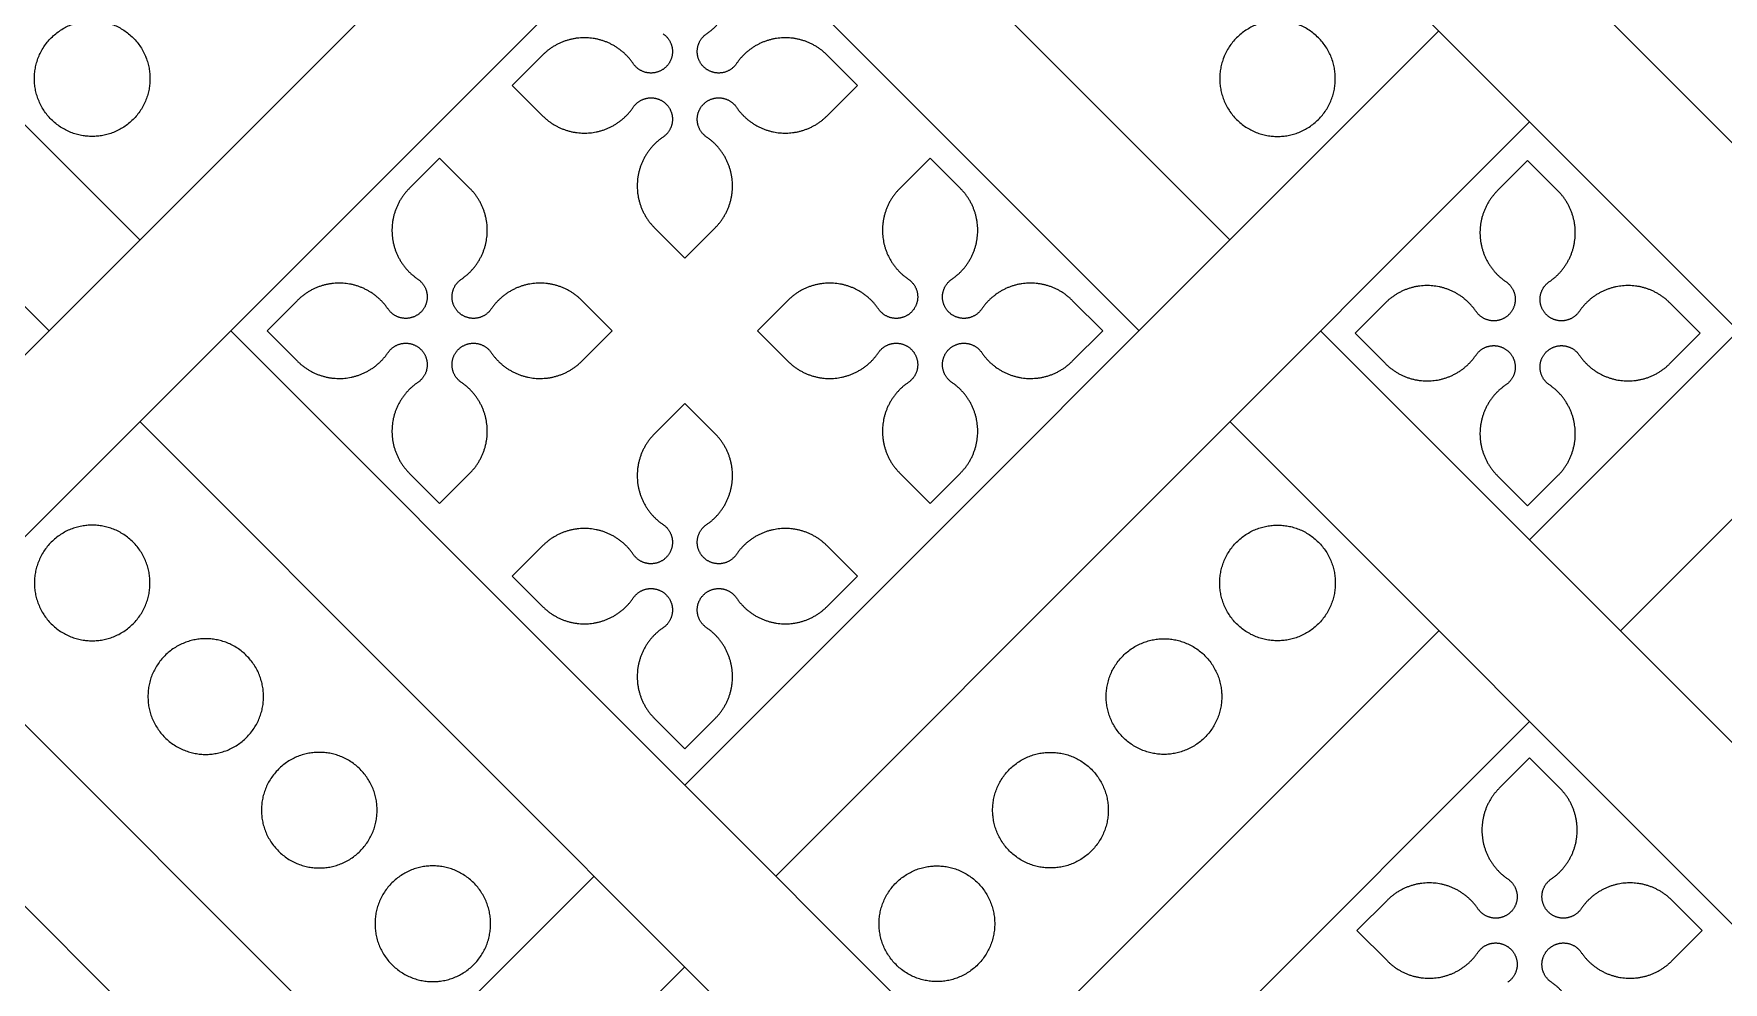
# Model space of a CAD drawing. Header units: millimetres. Extents: x -117 to 119, y -123 to 112.
# Drawn here: x -77.02 to -68.64, y 87.84 to 92.54 of the extents above; entities that cross this region are included whole.
import ezdxf

# ---------------------------------------------------------------- set-up
doc = ezdxf.new("R2010")
doc.units = ezdxf.units.MM
doc.header["$MEASUREMENT"] = 0
doc.layers.add('Layer 03', color=5, linetype='Continuous')

msp = doc.modelspace()

# ---------------------------------------------------------------- linework, layer by layer
at = {"layer": 'Layer 03'}
for p, q in [((-74.8235, 95.258), (-71.0847, 91.5192)), ((-80.6794, 94.8076), (-76.9406, 91.0687)), ((-75.2739, 94.8076), (-71.5351, 91.0687)), ((-72.3009, 94.8076), (-68.5621, 91.0687)), ((-74.2379, 93.7715), (-77.9767, 90.0327)), ((-65.8593, 93.7715), (-69.5981, 90.0327)), ((-73.7874, 93.321), (-77.5262, 89.5822)), ((-65.4089, 93.321), (-69.1477, 89.5822)), ((-70.0486, 92.5553), (-73.7874, 88.8165)), ((-74.4928, 92.4355), (-74.6433, 92.285)), ((-72.9315, 92.285), (-73.082, 92.4355)), ((-74.6433, 92.285), (-74.4928, 92.1345)), ((-73.082, 92.1345), (-72.9315, 92.285)), ((-69.5981, 92.1048), (-73.337, 88.366)), ((-75.0037, 91.9246), (-75.1541, 91.7741)), ((-74.8532, 91.7741), (-75.0037, 91.9246)), ((-72.5712, 91.9246), (-72.7216, 91.7741)), ((-72.4207, 91.7741), (-72.5712, 91.9246)), ((-69.6078, 91.9125), (-69.7582, 91.762)), ((-69.4573, 91.762), (-69.6078, 91.9125)), ((-73.9379, 91.5796), (-73.7874, 91.4291)), ((-73.7874, 91.4291), (-73.6369, 91.5796)), ((-75.709, 91.2192), (-75.8595, 91.0687)), ((-74.1478, 91.0687), (-74.2983, 91.2192)), ((-73.2766, 91.2192), (-73.427, 91.0687)), ((-71.7153, 91.0687), (-71.8658, 91.2192)), ((-70.3132, 91.2071), (-70.4636, 91.0566)), ((-68.7519, 91.0566), (-68.9024, 91.2071)), ((-79.0127, 91.0687), (-75.2739, 87.3299)), ((-75.8595, 91.0687), (-75.709, 90.9183)), ((-74.2983, 90.9183), (-74.1478, 91.0687)), ((-73.427, 91.0687), (-73.2766, 90.9183)), ((-71.8658, 90.9183), (-71.7153, 91.0687)), ((-70.6342, 91.0687), (-66.8954, 87.3299)), ((-70.4636, 91.0566), (-70.3132, 90.9061)), ((-68.9024, 90.9061), (-68.7519, 91.0566)), ((-73.7874, 90.7084), (-73.9379, 90.5579)), ((-73.6369, 90.5579), (-73.7874, 90.7084)), ((-79.4632, 90.6183), (-75.7244, 86.8795)), ((-76.4902, 90.6183), (-72.7514, 86.8795)), ((-71.0847, 90.6183), (-67.3458, 86.8795)), ((-75.1541, 90.3634), (-75.0037, 90.2129)), ((-75.0037, 90.2129), (-74.8532, 90.3634)), ((-72.7216, 90.3634), (-72.5712, 90.2129)), ((-72.5712, 90.2129), (-72.4207, 90.3634)), ((-69.7582, 90.3512), (-69.6078, 90.2007)), ((-69.6078, 90.2007), (-69.4573, 90.3512)), ((-74.4928, 90.003), (-74.6433, 89.8525)), ((-72.9315, 89.8525), (-73.082, 90.003)), ((-74.6433, 89.8525), (-74.4928, 89.702)), ((-73.082, 89.702), (-72.9315, 89.8525)), ((-70.0486, 89.5822), (-73.7874, 85.8434)), ((-73.9379, 89.1471), (-73.7874, 88.9966)), ((-73.7874, 88.9966), (-73.6369, 89.1471)), ((-69.5981, 89.1318), (-73.337, 85.393)), ((-69.5981, 88.9516), (-69.7486, 88.8011)), ((-69.4477, 88.8011), (-69.5981, 88.9516)), ((-74.2379, 88.366), (-77.9767, 84.6272)), ((-70.3035, 88.2462), (-70.454, 88.0957)), ((-68.7423, 88.0957), (-68.8927, 88.2462)), ((-70.454, 88.0957), (-70.3035, 87.9452)), ((-68.8927, 87.9452), (-68.7423, 88.0957)), ((-73.7874, 87.9155), (-77.5262, 84.1767))]:
    msp.add_line(p, q, dxfattribs=at)
for points in [[(-80.229, 95.258), (-76.4902, 91.5192)], [(-71.8504, 95.258), (-68.1116, 91.5192)], [(-76.0397, 91.0687), (-72.3009, 87.3299)]]:
    msp.add_lwpolyline(points, dxfattribs=at)
for points, weights, knots in [([(-73.6793, 92.5409), (-73.5654, 92.6184), (-73.5524, 92.7557), (-73.5395, 92.8929), (-73.6369, 92.9904)], [0.999999954636, 0.904863912014, 1, 0.904863889332, 1], [51.730874, 51.730874, 51.730874, 52.53988, 52.53988, 53.348885, 53.348885, 53.348885]), ([(-76.44, 92.3188), (-76.44, 92.6054), (-76.7267, 92.6054), (-77.0133, 92.6054), (-77.0133, 92.3188), (-77.0133, 92.0321), (-76.7267, 92.0321), (-76.44, 92.0321), (-76.44, 92.3188)], [1, 0.707106781187, 1, 0.707106781187, 1, 0.707106781187, 1, 0.707106781187, 1], [0, 0, 0, 1.413717, 1.413717, 2.827433, 2.827433, 4.24115, 4.24115, 5.654867, 5.654867, 5.654867]), ([(-71.1348, 92.3188), (-71.1348, 92.6054), (-70.8482, 92.6054), (-70.5615, 92.6054), (-70.5615, 92.3188), (-70.5615, 92.0321), (-70.8482, 92.0321), (-71.1348, 92.0321), (-71.1348, 92.3188)], [1, 0.707106781187, 1, 0.707106781187, 1, 0.707106781187, 1, 0.707106781187, 1], [0, 0, 0, 1.413717, 1.413717, 2.827433, 2.827433, 4.24115, 4.24115, 5.654867, 5.654867, 5.654867]), ([(-74.0433, 92.393), (-74.1208, 92.507), (-74.2581, 92.52), (-74.3953, 92.5329), (-74.4928, 92.4355)], [1, 0.904854530768, 1, 0.904854530768, 1], [57.47857, 57.47857, 57.47857, 58.287656, 58.287656, 59.096742, 59.096742, 59.096742]), ([(-73.8955, 92.5409), (-73.8541, 92.5128), (-73.8493, 92.4629), (-73.8446, 92.413), (-73.88, 92.3776), (-73.9154, 92.3422), (-73.9653, 92.3469), (-74.0151, 92.3516), (-74.0433, 92.393)], [0.999999954625, 0.904841668341, 1, 0.904841645654, 1, 0.904841645654, 1, 0.904841645654, 1], [56.303123, 56.303123, 56.303123, 56.596984, 56.596984, 56.890846, 56.890846, 57.184708, 57.184708, 57.47857, 57.47857, 57.47857]), ([(-73.5315, 92.393), (-73.5597, 92.3516), (-73.6095, 92.3469), (-73.6594, 92.3422), (-73.6948, 92.3776), (-73.7302, 92.413), (-73.7255, 92.4629), (-73.7208, 92.5128), (-73.6793, 92.5409)], [0.999999954625, 0.904841668341, 1, 0.904841645653, 1, 0.904841645653, 1, 0.904841668341, 0.999999954625], [50.555428, 50.555428, 50.555428, 50.849289, 50.849289, 51.143151, 51.143151, 51.437013, 51.437013, 51.730874, 51.730874, 51.730874]), ([(-73.082, 92.4355), (-73.1795, 92.5329), (-73.3167, 92.52), (-73.454, 92.507), (-73.5315, 92.393)], [1, 0.904854530768, 1, 0.904854553452, 0.999999954631], [48.937255, 48.937255, 48.937255, 49.746341, 49.746341, 50.555428, 50.555428, 50.555428]), ([(-74.4928, 92.1345), (-74.3953, 92.037), (-74.2581, 92.05), (-74.1208, 92.0629), (-74.0433, 92.1769)], [1, 0.904854530768, 1, 0.904854530768, 1], [60.432969, 60.432969, 60.432969, 61.242055, 61.242055, 62.051142, 62.051142, 62.051142]), ([(-74.0433, 92.1769), (-74.0151, 92.2184), (-73.9653, 92.2231), (-73.9154, 92.2278), (-73.88, 92.1923), (-73.8446, 92.1569), (-73.8493, 92.1071), (-73.8541, 92.0572), (-73.8955, 92.0291)], [1, 0.904841645653, 1, 0.904841645653, 1, 0.904841645653, 1, 0.904841668341, 0.999999954625], [62.051142, 62.051142, 62.051142, 62.345003, 62.345003, 62.638865, 62.638865, 62.932727, 62.932727, 63.226588, 63.226588, 63.226588]), ([(-73.6793, 92.0291), (-73.7208, 92.0572), (-73.7255, 92.1071), (-73.7302, 92.1569), (-73.6948, 92.1923), (-73.6594, 92.2278), (-73.6095, 92.2231), (-73.5597, 92.2184), (-73.5315, 92.1769)], [0.999999954625, 0.904841668341, 1, 0.904841645653, 1, 0.904841645653, 1, 0.904841645653, 1], [44.807409, 44.807409, 44.807409, 45.101271, 45.101271, 45.395132, 45.395132, 45.688994, 45.688994, 45.982856, 45.982856, 45.982856]), ([(-73.5315, 92.1769), (-73.454, 92.0629), (-73.3167, 92.05), (-73.1795, 92.037), (-73.082, 92.1345)], [1, 0.904854530768, 1, 0.904854553452, 0.999999954631], [45.982856, 45.982856, 45.982856, 46.791942, 46.791942, 47.601028, 47.601028, 47.601028]), ([(-73.8955, 92.0291), (-74.0095, 91.9516), (-74.0224, 91.8143), (-74.0354, 91.6771), (-73.9379, 91.5796)], [0.999999954636, 0.904863912014, 1, 0.904863889332, 1], [40.235161, 40.235161, 40.235161, 41.044166, 41.044166, 41.853171, 41.853171, 41.853171]), ([(-73.6369, 91.5796), (-73.5395, 91.6771), (-73.5524, 91.8143), (-73.5654, 91.9516), (-73.6793, 92.0291)], [1, 0.904863889332, 1, 0.904863912014, 0.999999954636], [43.189398, 43.189398, 43.189398, 43.998404, 43.998404, 44.807409, 44.807409, 44.807409]), ([(-75.1541, 91.7741), (-75.2516, 91.6767), (-75.2387, 91.5394), (-75.2257, 91.4022), (-75.1117, 91.3247)], [1, 0.904863889332, 1, 0.904863912014, 0.999999954636], [54.685112, 54.685112, 54.685112, 55.494117, 55.494117, 56.303123, 56.303123, 56.303123]), ([(-74.8956, 91.3247), (-74.7816, 91.4022), (-74.7686, 91.5394), (-74.7557, 91.6767), (-74.8532, 91.7741)], [1, 0.904863889332, 1, 0.904863912014, 0.999999954636], [51.730874, 51.730874, 51.730874, 52.53988, 52.53988, 53.348885, 53.348885, 53.348885]), ([(-72.7216, 91.7741), (-72.8191, 91.6767), (-72.8062, 91.5394), (-72.7932, 91.4022), (-72.6792, 91.3247)], [1, 0.904863889332, 1, 0.904863889332, 1], [54.685112, 54.685112, 54.685112, 55.494117, 55.494117, 56.303123, 56.303123, 56.303123]), ([(-72.4631, 91.3247), (-72.3491, 91.4022), (-72.3362, 91.5394), (-72.3232, 91.6767), (-72.4207, 91.7741)], [0.999999954636, 0.904863912014, 1, 0.904863889332, 1], [51.730874, 51.730874, 51.730874, 52.53988, 52.53988, 53.348885, 53.348885, 53.348885]), ([(-69.7582, 91.762), (-69.8557, 91.6645), (-69.8428, 91.5273), (-69.8298, 91.39), (-69.7158, 91.3125)], [1, 0.904863889332, 1, 0.904863889332, 1], [31.693684, 31.693684, 31.693684, 32.50269, 32.50269, 33.311695, 33.311695, 33.311695]), ([(-69.4997, 91.3125), (-69.3857, 91.39), (-69.3728, 91.5273), (-69.3598, 91.6645), (-69.4573, 91.762)], [1, 0.904863889332, 1, 0.904863889332, 1], [28.739447, 28.739447, 28.739447, 29.548452, 29.548452, 30.357457, 30.357457, 30.357457]), ([(-75.2595, 91.1768), (-75.3371, 91.2908), (-75.4743, 91.3038), (-75.6116, 91.3167), (-75.709, 91.2192)], [1, 0.904854530768, 1, 0.904854553452, 0.999999954631], [57.47857, 57.47857, 57.47857, 58.287656, 58.287656, 59.096742, 59.096742, 59.096742]), ([(-75.1117, 91.3247), (-75.0703, 91.2965), (-75.0656, 91.2467), (-75.0609, 91.1968), (-75.0963, 91.1614), (-75.1317, 91.126), (-75.1815, 91.1307), (-75.2314, 91.1354), (-75.2595, 91.1768)], [0.999999954625, 0.904841668341, 1, 0.904841645654, 1, 0.904841645654, 1, 0.904841645654, 1], [56.303123, 56.303123, 56.303123, 56.596984, 56.596984, 56.890846, 56.890846, 57.184708, 57.184708, 57.47857, 57.47857, 57.47857]), ([(-74.7478, 91.1768), (-74.7759, 91.1354), (-74.8258, 91.1307), (-74.8756, 91.126), (-74.911, 91.1614), (-74.9464, 91.1968), (-74.9417, 91.2467), (-74.937, 91.2965), (-74.8956, 91.3247)], [0.999999954625, 0.904841668341, 1, 0.904841645653, 1, 0.904841645653, 1, 0.904841645653, 1], [50.555428, 50.555428, 50.555428, 50.849289, 50.849289, 51.143151, 51.143151, 51.437013, 51.437013, 51.730874, 51.730874, 51.730874]), ([(-74.2983, 91.2192), (-74.3957, 91.3167), (-74.533, 91.3038), (-74.6702, 91.2908), (-74.7478, 91.1768)], [1, 0.904854530768, 1, 0.904854553452, 0.999999954631], [48.937255, 48.937255, 48.937255, 49.746341, 49.746341, 50.555428, 50.555428, 50.555428]), ([(-72.8271, 91.1768), (-72.9046, 91.2908), (-73.0418, 91.3038), (-73.1791, 91.3167), (-73.2766, 91.2192)], [1, 0.904854530768, 1, 0.904854553452, 0.999999954631], [57.47857, 57.47857, 57.47857, 58.287656, 58.287656, 59.096742, 59.096742, 59.096742]), ([(-72.6792, 91.3247), (-72.6378, 91.2965), (-72.6331, 91.2467), (-72.6284, 91.1968), (-72.6638, 91.1614), (-72.6992, 91.126), (-72.7491, 91.1307), (-72.7989, 91.1354), (-72.8271, 91.1768)], [1, 0.904841645654, 1, 0.904841645654, 1, 0.904841645654, 1, 0.904841645654, 1], [56.303123, 56.303123, 56.303123, 56.596985, 56.596985, 56.890846, 56.890846, 57.184708, 57.184708, 57.47857, 57.47857, 57.47857]), ([(-72.3153, 91.1768), (-72.3434, 91.1354), (-72.3933, 91.1307), (-72.4431, 91.126), (-72.4785, 91.1614), (-72.5139, 91.1968), (-72.5092, 91.2467), (-72.5045, 91.2965), (-72.4631, 91.3247)], [1, 0.904841645653, 1, 0.904841645653, 1, 0.904841645653, 1, 0.904841668341, 0.999999954625], [50.555428, 50.555428, 50.555428, 50.849289, 50.849289, 51.143151, 51.143151, 51.437013, 51.437013, 51.730874, 51.730874, 51.730874]), ([(-71.8658, 91.2192), (-71.9633, 91.3167), (-72.1005, 91.3038), (-72.2378, 91.2908), (-72.3153, 91.1768)], [0.999999954631, 0.904854553452, 1, 0.904854530768, 1], [48.937255, 48.937255, 48.937255, 49.746341, 49.746341, 50.555428, 50.555428, 50.555428]), ([(-69.8637, 91.1646), (-69.9412, 91.2786), (-70.0784, 91.2916), (-70.2157, 91.3046), (-70.3132, 91.2071)], [1, 0.904854530768, 1, 0.904854530768, 1], [34.487142, 34.487142, 34.487142, 35.296228, 35.296228, 36.105314, 36.105314, 36.105314]), ([(-69.7158, 91.3125), (-69.6744, 91.2844), (-69.6697, 91.2345), (-69.665, 91.1847), (-69.7004, 91.1492), (-69.7358, 91.1138), (-69.7856, 91.1185), (-69.8355, 91.1232), (-69.8637, 91.1646)], [1, 0.904841645654, 1, 0.904841645654, 1, 0.904841645654, 1, 0.904841645654, 1], [33.311695, 33.311695, 33.311695, 33.605557, 33.605557, 33.899418, 33.899418, 34.19328, 34.19328, 34.487142, 34.487142, 34.487142]), ([(-69.3519, 91.1646), (-69.38, 91.1232), (-69.4299, 91.1185), (-69.4797, 91.1138), (-69.5151, 91.1492), (-69.5505, 91.1847), (-69.5458, 91.2345), (-69.5411, 91.2844), (-69.4997, 91.3125)], [1, 0.904841645653, 1, 0.904841645653, 1, 0.904841645653, 1, 0.904841645653, 1], [27.564, 27.564, 27.564, 27.857861, 27.857861, 28.151723, 28.151723, 28.445585, 28.445585, 28.739447, 28.739447, 28.739447]), ([(-68.9024, 91.2071), (-68.9998, 91.3046), (-69.1371, 91.2916), (-69.2743, 91.2786), (-69.3519, 91.1646)], [1, 0.904854530768, 1, 0.904854530768, 1], [25.945827, 25.945827, 25.945827, 26.754913, 26.754913, 27.564, 27.564, 27.564]), ([(-75.2595, 90.9607), (-75.2314, 91.0021), (-75.1815, 91.0068), (-75.1317, 91.0115), (-75.0963, 90.9761), (-75.0609, 90.9407), (-75.0656, 90.8908), (-75.0703, 90.841), (-75.1117, 90.8128)], [1, 0.904841645654, 1, 0.904841645654, 1, 0.904841645654, 1, 0.904841645654, 1], [62.051142, 62.051142, 62.051142, 62.345003, 62.345003, 62.638865, 62.638865, 62.932727, 62.932727, 63.226588, 63.226588, 63.226588]), ([(-74.8956, 90.8128), (-74.937, 90.841), (-74.9417, 90.8908), (-74.9464, 90.9407), (-74.911, 90.9761), (-74.8756, 91.0115), (-74.8258, 91.0068), (-74.7759, 91.0021), (-74.7478, 90.9607)], [1, 0.904841645653, 1, 0.904841645653, 1, 0.904841645653, 1, 0.904841645653, 1], [44.807409, 44.807409, 44.807409, 45.101271, 45.101271, 45.395132, 45.395132, 45.688994, 45.688994, 45.982856, 45.982856, 45.982856]), ([(-72.8271, 90.9607), (-72.7989, 91.0021), (-72.7491, 91.0068), (-72.6992, 91.0115), (-72.6638, 90.9761), (-72.6284, 90.9407), (-72.6331, 90.8908), (-72.6378, 90.841), (-72.6792, 90.8128)], [0.999999954625, 0.904841668341, 1, 0.904841645653, 1, 0.904841645653, 1, 0.904841645653, 1], [62.051142, 62.051142, 62.051142, 62.345003, 62.345003, 62.638865, 62.638865, 62.932727, 62.932727, 63.226588, 63.226588, 63.226588]), ([(-72.4631, 90.8128), (-72.5045, 90.841), (-72.5092, 90.8908), (-72.5139, 90.9407), (-72.4785, 90.9761), (-72.4431, 91.0115), (-72.3933, 91.0068), (-72.3434, 91.0021), (-72.3153, 90.9607)], [1, 0.904841645653, 1, 0.904841645653, 1, 0.904841645653, 1, 0.904841645653, 1], [44.807409, 44.807409, 44.807409, 45.101271, 45.101271, 45.395132, 45.395132, 45.688994, 45.688994, 45.982856, 45.982856, 45.982856]), ([(-69.8637, 90.9486), (-69.8355, 90.99), (-69.7856, 90.9947), (-69.7358, 90.9994), (-69.7004, 90.964), (-69.665, 90.9285), (-69.6697, 90.8787), (-69.6744, 90.8288), (-69.7158, 90.8007)], [1, 0.904841645654, 1, 0.904841645654, 1, 0.904841645654, 1, 0.904841645654, 1], [39.059714, 39.059714, 39.059714, 39.353575, 39.353575, 39.647437, 39.647437, 39.941299, 39.941299, 40.235161, 40.235161, 40.235161]), ([(-69.4997, 90.8007), (-69.5411, 90.8288), (-69.5458, 90.8787), (-69.5505, 90.9285), (-69.5151, 90.964), (-69.4797, 90.9994), (-69.4299, 90.9947), (-69.38, 90.99), (-69.3519, 90.9486)], [1, 0.904841645653, 1, 0.904841645653, 1, 0.904841645653, 1, 0.904841645653, 1], [21.815981, 21.815981, 21.815981, 22.109843, 22.109843, 22.403704, 22.403704, 22.697566, 22.697566, 22.991428, 22.991428, 22.991428]), ([(-75.709, 90.9183), (-75.6116, 90.8208), (-75.4743, 90.8337), (-75.3371, 90.8467), (-75.2595, 90.9607)], [1, 0.904854530768, 1, 0.904854530768, 1], [60.432969, 60.432969, 60.432969, 61.242055, 61.242055, 62.051142, 62.051142, 62.051142]), ([(-74.7478, 90.9607), (-74.6702, 90.8467), (-74.533, 90.8337), (-74.3957, 90.8208), (-74.2983, 90.9183)], [1, 0.904854530768, 1, 0.904854530768, 1], [45.982856, 45.982856, 45.982856, 46.791942, 46.791942, 47.601028, 47.601028, 47.601028]), ([(-73.2766, 90.9183), (-73.1791, 90.8208), (-73.0418, 90.8337), (-72.9046, 90.8467), (-72.8271, 90.9607)], [1, 0.904854530768, 1, 0.904854553452, 0.999999954631], [60.432969, 60.432969, 60.432969, 61.242055, 61.242055, 62.051142, 62.051142, 62.051142]), ([(-72.3153, 90.9607), (-72.2378, 90.8467), (-72.1005, 90.8337), (-71.9633, 90.8208), (-71.8658, 90.9183)], [1, 0.904854530768, 1, 0.904854530768, 1], [45.982856, 45.982856, 45.982856, 46.791942, 46.791942, 47.601028, 47.601028, 47.601028]), ([(-70.3132, 90.9061), (-70.2157, 90.8086), (-70.0784, 90.8216), (-69.9412, 90.8346), (-69.8637, 90.9486)], [1, 0.904854530768, 1, 0.904854530768, 1], [37.441541, 37.441541, 37.441541, 38.250627, 38.250627, 39.059714, 39.059714, 39.059714]), ([(-69.3519, 90.9486), (-69.2743, 90.8346), (-69.1371, 90.8216), (-68.9998, 90.8086), (-68.9024, 90.9061)], [1, 0.904854530768, 1, 0.904854530768, 1], [22.991428, 22.991428, 22.991428, 23.800514, 23.800514, 24.6096, 24.6096, 24.6096]), ([(-75.1117, 90.8128), (-75.2257, 90.7353), (-75.2387, 90.5981), (-75.2516, 90.4608), (-75.1541, 90.3634)], [1, 0.904863889332, 1, 0.904863912014, 0.999999954636], [40.235161, 40.235161, 40.235161, 41.044166, 41.044166, 41.853171, 41.853171, 41.853171]), ([(-74.8532, 90.3634), (-74.7557, 90.4608), (-74.7686, 90.5981), (-74.7816, 90.7353), (-74.8956, 90.8128)], [1, 0.904863889332, 1, 0.904863912014, 0.999999954636], [43.189398, 43.189398, 43.189398, 43.998404, 43.998404, 44.807409, 44.807409, 44.807409]), ([(-72.6792, 90.8128), (-72.7932, 90.7353), (-72.8062, 90.5981), (-72.8191, 90.4608), (-72.7216, 90.3634)], [1, 0.904863889332, 1, 0.904863889332, 1], [40.235161, 40.235161, 40.235161, 41.044166, 41.044166, 41.853171, 41.853171, 41.853171]), ([(-72.4207, 90.3634), (-72.3232, 90.4608), (-72.3362, 90.5981), (-72.3491, 90.7353), (-72.4631, 90.8128)], [1, 0.904863889332, 1, 0.904863889332, 1], [43.189398, 43.189398, 43.189398, 43.998403, 43.998403, 44.807409, 44.807409, 44.807409]), ([(-69.7158, 90.8007), (-69.8298, 90.7232), (-69.8428, 90.5859), (-69.8557, 90.4487), (-69.7582, 90.3512)], [1, 0.904863889332, 1, 0.904863889332, 1], [40.235161, 40.235161, 40.235161, 41.044166, 41.044166, 41.853171, 41.853171, 41.853171]), ([(-69.4573, 90.3512), (-69.3598, 90.4487), (-69.3728, 90.5859), (-69.3857, 90.7232), (-69.4997, 90.8007)], [1, 0.904863889332, 1, 0.904863889332, 1], [20.19797, 20.19797, 20.19797, 21.006976, 21.006976, 21.815981, 21.815981, 21.815981]), ([(-73.9379, 90.5579), (-74.0354, 90.4604), (-74.0224, 90.3232), (-74.0095, 90.1859), (-73.8955, 90.1084)], [1, 0.904863889332, 1, 0.904863912014, 0.999999954636], [54.685112, 54.685112, 54.685112, 55.494117, 55.494117, 56.303123, 56.303123, 56.303123]), ([(-73.6793, 90.1084), (-73.5654, 90.1859), (-73.5524, 90.3232), (-73.5395, 90.4604), (-73.6369, 90.5579)], [0.999999954636, 0.904863912014, 1, 0.904863912014, 0.999999954636], [51.730874, 51.730874, 51.730874, 52.53988, 52.53988, 53.348885, 53.348885, 53.348885]), ([(-77.0133, 89.8187), (-77.0133, 90.1054), (-76.7267, 90.1054), (-76.44, 90.1054), (-76.44, 89.8187), (-76.44, 89.5321), (-76.7267, 89.5321), (-77.0133, 89.5321), (-77.0133, 89.8187)], [1, 0.707106781187, 1, 0.707106781187, 1, 0.707106781187, 1, 0.707106781187, 1], [0, 0, 0, 1.413717, 1.413717, 2.827433, 2.827433, 4.24115, 4.24115, 5.654867, 5.654867, 5.654867]), ([(-74.0433, 89.9606), (-74.1208, 90.0746), (-74.2581, 90.0875), (-74.3953, 90.1005), (-74.4928, 90.003)], [1, 0.904854530767, 1, 0.904854553452, 0.999999954631], [57.47857, 57.47857, 57.47857, 58.287656, 58.287656, 59.096742, 59.096742, 59.096742]), ([(-73.8955, 90.1084), (-73.8541, 90.0803), (-73.8493, 90.0304), (-73.8446, 89.9806), (-73.88, 89.9452), (-73.9154, 89.9097), (-73.9653, 89.9144), (-74.0151, 89.9191), (-74.0433, 89.9606)], [0.999999954625, 0.904841668341, 1, 0.904841645653, 1, 0.904841645653, 1, 0.904841645653, 1], [56.303123, 56.303123, 56.303123, 56.596984, 56.596984, 56.890846, 56.890846, 57.184708, 57.184708, 57.47857, 57.47857, 57.47857]), ([(-73.5315, 89.9606), (-73.5597, 89.9191), (-73.6095, 89.9144), (-73.6594, 89.9097), (-73.6948, 89.9452), (-73.7302, 89.9806), (-73.7255, 90.0304), (-73.7208, 90.0803), (-73.6793, 90.1084)], [0.999999954625, 0.904841668341, 1, 0.904841645653, 1, 0.904841645653, 1, 0.904841668341, 0.999999954625], [50.555428, 50.555428, 50.555428, 50.849289, 50.849289, 51.143151, 51.143151, 51.437013, 51.437013, 51.730874, 51.730874, 51.730874]), ([(-73.082, 90.003), (-73.1795, 90.1005), (-73.3167, 90.0875), (-73.454, 90.0746), (-73.5315, 89.9606)], [1, 0.904854530768, 1, 0.904854553452, 0.999999954631], [48.937255, 48.937255, 48.937255, 49.746341, 49.746341, 50.555428, 50.555428, 50.555428]), ([(-70.5615, 89.8187), (-70.5615, 90.1054), (-70.8482, 90.1054), (-71.1348, 90.1054), (-71.1348, 89.8187), (-71.1348, 89.5321), (-70.8482, 89.5321), (-70.5615, 89.5321), (-70.5615, 89.8187)], [1, 0.707106781187, 1, 0.707106781187, 1, 0.707106781187, 1, 0.707106781187, 1], [0, 0, 0, 1.413717, 1.413717, 2.827433, 2.827433, 4.24115, 4.24115, 5.654867, 5.654867, 5.654867]), ([(-74.4928, 89.702), (-74.3953, 89.6045), (-74.2581, 89.6175), (-74.1208, 89.6305), (-74.0433, 89.7445)], [1, 0.904854530768, 1, 0.904854530768, 1], [60.432969, 60.432969, 60.432969, 61.242055, 61.242055, 62.051142, 62.051142, 62.051142]), ([(-74.0433, 89.7445), (-74.0151, 89.7859), (-73.9653, 89.7906), (-73.9154, 89.7953), (-73.88, 89.7599), (-73.8446, 89.7244), (-73.8493, 89.6746), (-73.8541, 89.6247), (-73.8955, 89.5966)], [1, 0.904841645653, 1, 0.904841645653, 1, 0.904841645653, 1, 0.904841645653, 1], [62.051142, 62.051142, 62.051142, 62.345003, 62.345003, 62.638865, 62.638865, 62.932727, 62.932727, 63.226588, 63.226588, 63.226588]), ([(-73.6793, 89.5966), (-73.7208, 89.6247), (-73.7255, 89.6746), (-73.7302, 89.7244), (-73.6948, 89.7599), (-73.6594, 89.7953), (-73.6095, 89.7906), (-73.5597, 89.7859), (-73.5315, 89.7445)], [1, 0.904841645653, 1, 0.904841645653, 1, 0.904841645653, 1, 0.904841645653, 1], [44.807409, 44.807409, 44.807409, 45.101271, 45.101271, 45.395132, 45.395132, 45.688994, 45.688994, 45.982856, 45.982856, 45.982856]), ([(-73.5315, 89.7445), (-73.454, 89.6305), (-73.3167, 89.6175), (-73.1795, 89.6045), (-73.082, 89.702)], [1, 0.904854530768, 1, 0.904854530768, 1], [45.982856, 45.982856, 45.982856, 46.791942, 46.791942, 47.601028, 47.601028, 47.601028]), ([(-73.8955, 89.5966), (-74.0095, 89.5191), (-74.0224, 89.3818), (-74.0354, 89.2446), (-73.9379, 89.1471)], [1, 0.904863889332, 1, 0.904863889332, 1], [40.235161, 40.235161, 40.235161, 41.044166, 41.044166, 41.853171, 41.853171, 41.853171]), ([(-73.6369, 89.1471), (-73.5395, 89.2446), (-73.5524, 89.3818), (-73.5654, 89.5191), (-73.6793, 89.5966)], [0.999999954636, 0.904863912014, 1, 0.904863889332, 1], [43.189398, 43.189398, 43.189398, 43.998403, 43.998403, 44.807409, 44.807409, 44.807409]), ([(-76.4503, 89.2556), (-76.4503, 89.5423), (-76.1636, 89.5423), (-75.8769, 89.5423), (-75.8769, 89.2556), (-75.8769, 88.969), (-76.1636, 88.969), (-76.4503, 88.969), (-76.4503, 89.2556)], [1, 0.707106781187, 1, 0.707106781187, 1, 0.707106781187, 1, 0.707106781187, 1], [0, 0, 0, 1.413717, 1.413717, 2.827433, 2.827433, 4.24115, 4.24115, 5.654867, 5.654867, 5.654867]), ([(-71.1246, 89.2556), (-71.1246, 89.5423), (-71.4112, 89.5423), (-71.6979, 89.5423), (-71.6979, 89.2556), (-71.6979, 88.969), (-71.4112, 88.969), (-71.1246, 88.969), (-71.1246, 89.2556)], [1, 0.707106781187, 1, 0.707106781187, 1, 0.707106781187, 1, 0.707106781187, 1], [0, 0, 0, 1.413717, 1.413717, 2.827433, 2.827433, 4.24115, 4.24115, 5.654867, 5.654867, 5.654867]), ([(-75.8872, 88.6926), (-75.8872, 88.9792), (-75.6005, 88.9792), (-75.3138, 88.9792), (-75.3138, 88.6926), (-75.3138, 88.4059), (-75.6005, 88.4059), (-75.8872, 88.4059), (-75.8872, 88.6926)], [1, 0.707106781187, 1, 0.707106781187, 1, 0.707106781187, 1, 0.707106781187, 1], [0, 0, 0, 1.413717, 1.413717, 2.827433, 2.827433, 4.24115, 4.24115, 5.654867, 5.654867, 5.654867]), ([(-71.6876, 88.6926), (-71.6876, 88.9792), (-71.9743, 88.9792), (-72.261, 88.9792), (-72.261, 88.6926), (-72.261, 88.4059), (-71.9743, 88.4059), (-71.6876, 88.4059), (-71.6876, 88.6926)], [1, 0.707106781187, 1, 0.707106781187, 1, 0.707106781187, 1, 0.707106781187, 1], [0, 0, 0, 1.413717, 1.413717, 2.827433, 2.827433, 4.24115, 4.24115, 5.654867, 5.654867, 5.654867]), ([(-69.7486, 88.8011), (-69.8461, 88.7036), (-69.8331, 88.5664), (-69.8202, 88.4291), (-69.7062, 88.3516)], [1, 0.904863889332, 1, 0.904863912014, 0.999999954636], [54.685112, 54.685112, 54.685112, 55.494117, 55.494117, 56.303123, 56.303123, 56.303123]), ([(-69.4901, 88.3516), (-69.3761, 88.4291), (-69.3631, 88.5664), (-69.3502, 88.7036), (-69.4477, 88.8011)], [0.999999954636, 0.904863912014, 1, 0.904863889332, 1], [51.730874, 51.730874, 51.730874, 52.53988, 52.53988, 53.348885, 53.348885, 53.348885]), ([(-75.3241, 88.1295), (-75.3241, 88.4162), (-75.0374, 88.4162), (-74.7508, 88.4162), (-74.7508, 88.1295), (-74.7508, 87.8428), (-75.0374, 87.8428), (-75.3241, 87.8428), (-75.3241, 88.1295)], [1, 0.707106781187, 1, 0.707106781187, 1, 0.707106781187, 1, 0.707106781187, 1], [0, 0, 0, 1.413717, 1.413717, 2.827433, 2.827433, 4.24115, 4.24115, 5.654867, 5.654867, 5.654867]), ([(-72.2507, 88.1295), (-72.2507, 88.4162), (-72.5374, 88.4162), (-72.8241, 88.4162), (-72.8241, 88.1295), (-72.8241, 87.8428), (-72.5374, 87.8428), (-72.2507, 87.8428), (-72.2507, 88.1295)], [1, 0.707106781187, 1, 0.707106781187, 1, 0.707106781187, 1, 0.707106781187, 1], [0, 0, 0, 1.413717, 1.413717, 2.827433, 2.827433, 4.24115, 4.24115, 5.654867, 5.654867, 5.654867]), ([(-69.854, 88.2038), (-69.9316, 88.3178), (-70.0688, 88.3307), (-70.206, 88.3437), (-70.3035, 88.2462)], [1, 0.904854530768, 1, 0.904854530768, 1], [57.47857, 57.47857, 57.47857, 58.287656, 58.287656, 59.096742, 59.096742, 59.096742]), ([(-69.7062, 88.3516), (-69.6648, 88.3235), (-69.6601, 88.2736), (-69.6554, 88.2238), (-69.6908, 88.1884), (-69.7262, 88.1529), (-69.776, 88.1577), (-69.8259, 88.1624), (-69.854, 88.2038)], [0.999999954625, 0.904841668341, 1, 0.904841645654, 1, 0.904841645654, 1, 0.904841645654, 1], [56.303123, 56.303123, 56.303123, 56.596984, 56.596984, 56.890846, 56.890846, 57.184708, 57.184708, 57.47857, 57.47857, 57.47857]), ([(-69.3422, 88.2038), (-69.3704, 88.1624), (-69.4203, 88.1577), (-69.4701, 88.1529), (-69.5055, 88.1884), (-69.5409, 88.2238), (-69.5362, 88.2736), (-69.5315, 88.3235), (-69.4901, 88.3516)], [0.999999954625, 0.904841668341, 1, 0.904841645653, 1, 0.904841645653, 1, 0.904841668341, 0.999999954625], [50.555428, 50.555428, 50.555428, 50.849289, 50.849289, 51.143151, 51.143151, 51.437013, 51.437013, 51.730874, 51.730874, 51.730874]), ([(-68.8927, 88.2462), (-68.9902, 88.3437), (-69.1275, 88.3307), (-69.2647, 88.3178), (-69.3422, 88.2038)], [1, 0.904854530768, 1, 0.904854553452, 0.999999954631], [48.937255, 48.937255, 48.937255, 49.746341, 49.746341, 50.555428, 50.555428, 50.555428]), ([(-70.3035, 87.9452), (-70.206, 87.8478), (-70.0688, 87.8607), (-69.9316, 87.8737), (-69.854, 87.9877)], [1, 0.904854530768, 1, 0.904854530768, 1], [60.432969, 60.432969, 60.432969, 61.242055, 61.242055, 62.051142, 62.051142, 62.051142]), ([(-69.854, 87.9877), (-69.8259, 88.0291), (-69.776, 88.0338), (-69.7262, 88.0385), (-69.6908, 88.0031), (-69.6554, 87.9677), (-69.6601, 87.9178), (-69.6648, 87.868), (-69.7062, 87.8398)], [1, 0.904841645653, 1, 0.904841645653, 1, 0.904841645653, 1, 0.904841668341, 0.999999954625], [62.051142, 62.051142, 62.051142, 62.345003, 62.345003, 62.638865, 62.638865, 62.932727, 62.932727, 63.226588, 63.226588, 63.226588]), ([(-69.4901, 87.8398), (-69.5315, 87.868), (-69.5362, 87.9178), (-69.5409, 87.9677), (-69.5055, 88.0031), (-69.4701, 88.0385), (-69.4203, 88.0338), (-69.3704, 88.0291), (-69.3422, 87.9877)], [0.999999954625, 0.904841668341, 1, 0.904841645653, 1, 0.904841645653, 1, 0.904841645653, 1], [44.807409, 44.807409, 44.807409, 45.101271, 45.101271, 45.395132, 45.395132, 45.688994, 45.688994, 45.982856, 45.982856, 45.982856]), ([(-69.3422, 87.9877), (-69.2647, 87.8737), (-69.1275, 87.8607), (-68.9902, 87.8478), (-68.8927, 87.9452)], [1, 0.904854530768, 1, 0.904854553452, 0.999999954631], [45.982856, 45.982856, 45.982856, 46.791942, 46.791942, 47.601028, 47.601028, 47.601028]), ([(-69.4477, 87.3903), (-69.3502, 87.4878), (-69.3631, 87.625), (-69.3761, 87.7623), (-69.4901, 87.8398)], [1, 0.904863889332, 1, 0.904863912014, 0.999999954636], [43.189398, 43.189398, 43.189398, 43.998404, 43.998404, 44.807409, 44.807409, 44.807409])]:
    msp.add_rational_spline(points, weights, degree=2, knots=knots, dxfattribs=at)

doc.saveas('drawing.dxf')
